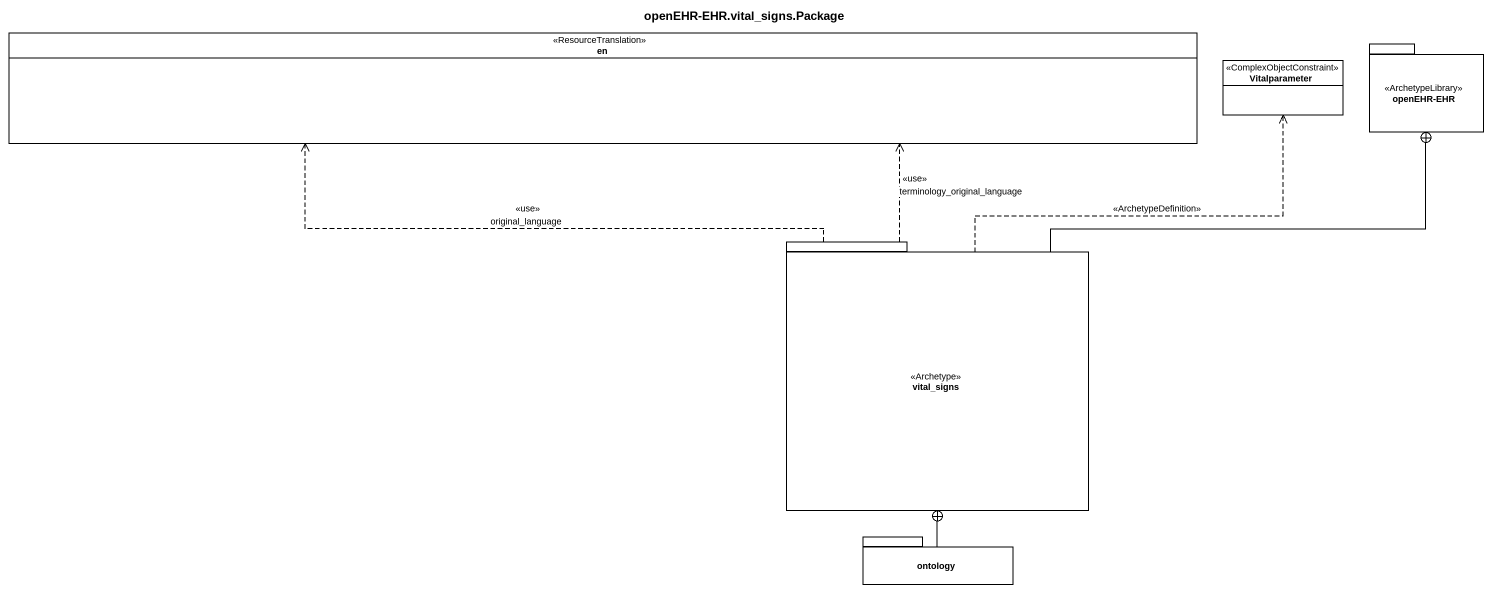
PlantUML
@startuml
title openEHR-EHR.vital_signs.Package
hide circle
hide empty members
enum en <<ResourceTranslation>>
class Vitalparameter <<ComplexObjectConstraint>>
package "openEHR-EHR" as openEHR_EHR <<ArchetypeLibrary>> {
}
package vital_signs <<Archetype>> {
}
package ontology {
}
vital_signs .up.> en : <<use>>\noriginal_language
vital_signs .up.> en : <<use>>\nterminology_original_language
vital_signs .up.> Vitalparameter : <<ArchetypeDefinition>>
vital_signs -right-+ openEHR_EHR
ontology -up-+ vital_signs
@enduml
